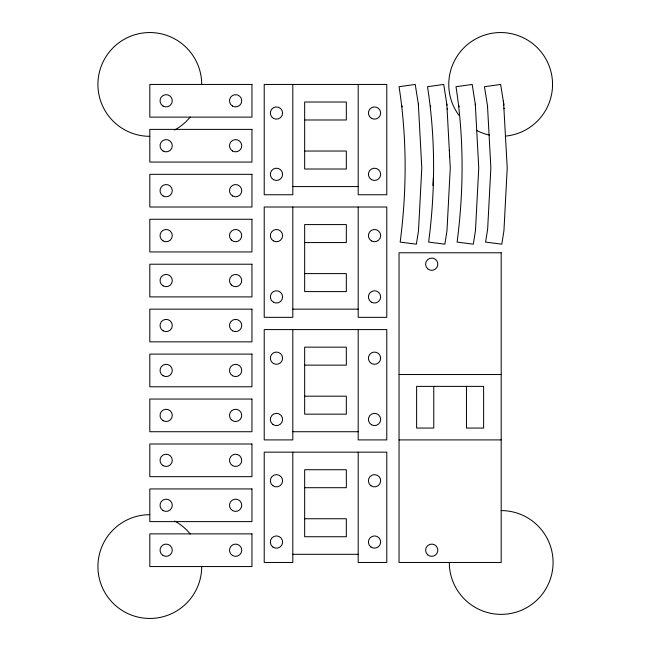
<?xml version="1.0" encoding="UTF-8"?>
<svg xmlns="http://www.w3.org/2000/svg" width="651" height="651" viewBox="0 0 651 651"><rect width="100%" height="100%" fill="white"/><g stroke="black" fill="none" stroke-linecap="round" stroke-linejoin="round"><path stroke-width="0.98" d="M432.939 185.421L433.371 177.267M446.423 234.279L446.521 233.636M304.66 119.987L346.34 119.987L346.34 102.012L304.66 102.012L304.66 169.016L346.34 169.016L346.34 151.04L304.66 151.04M292.812 186.585L358.188 186.585M304.66 242.563L346.34 242.563L346.34 224.579L304.66 224.579L304.66 291.591L346.34 291.591L346.34 273.607L304.66 273.607M292.812 309.16L358.188 309.16M304.66 365.13L346.34 365.13L346.34 347.154L304.66 347.154L304.66 414.158L346.34 414.158L346.34 396.182L304.66 396.182M399.047 374.528L501.189 374.528M292.812 431.727L358.188 431.727M399.047 439.905L501.189 439.905M304.66 487.705L346.34 487.705L346.34 469.729L304.66 469.729L304.66 536.733L346.34 536.733L346.34 518.757L304.66 518.757M292.812 554.302L358.188 554.302M503.304 101.174L503.394 101.711M503.622 103.192L507.227 167.925L503.939 230.714L501.799 244.174L485.581 242.099L487.656 229.006L490.862 167.925L487.501 105.877M503.939 105.145L500.652 84.443L484.466 86.713L487.656 106.854M475.458 105.145L472.178 84.443L455.993 86.713C463.992 137.996 463.821 190.694 457.108 242.099L473.326 244.174L475.458 230.714L478.754 167.925L475.303 104.168M446.985 105.145L443.705 84.443L427.52 86.713C435.511 137.996 435.348 190.694 428.635 242.099L444.853 244.174L446.985 230.714L450.272 167.925L446.83 104.168M418.512 105.145L415.232 84.443L399.047 86.713C407.038 137.996 406.875 190.694 400.162 242.099L416.38 244.174L418.512 230.714L421.799 167.925L418.357 104.168M459.028 105.877L459.191 106.927M430.555 105.877L430.71 106.927M402.082 105.877L402.237 106.927M504.094 108.107L504.126 108.75M447.172 108.75L447.196 109.165M449.345 150.226L449.377 150.796M449.524 153.522L449.54 153.945M449.662 156.248L449.695 156.818M466.458 386.377L466.458 428.057L483.62 428.057L483.62 386.377L416.616 386.377L416.616 428.057L433.769 428.057L433.769 386.377M358.188 84.443L358.188 194.755L386.784 194.755L386.784 84.443L264.216 84.443L264.216 194.755L292.812 194.755L292.812 84.443M358.188 207.01L358.188 317.33L386.784 317.33L386.784 207.01L264.216 207.01L264.216 317.33L292.812 317.33L292.812 207.01M358.188 329.585L358.188 439.905L386.784 439.905L386.784 329.585L264.216 329.585L264.216 439.905L292.812 439.905L292.812 329.585M358.188 452.16L358.188 562.472L386.784 562.472L386.784 452.16L264.216 452.16L264.216 562.472L292.812 562.472L292.812 452.16M201.704 566.557A51.893 51.893 0 0 1 149.811 618.45A51.893 51.893 0 0 1 97.919 566.557A51.893 51.893 0 0 1 149.811 514.672M174.68 521.02A51.893 51.893 0 0 1 190.214 533.999M190.214 117.001A51.893 51.893 0 0 1 174.68 129.98M149.811 136.328A51.893 51.893 0 0 1 97.919 84.443A51.893 51.893 0 0 1 149.811 32.55A51.893 51.893 0 0 1 201.704 84.443M459.118 115.536A51.893 51.893 0 0 1 477.704 37.904A51.893 51.893 0 0 1 550.616 70.414A51.893 51.893 0 0 1 505.282 136.124M489.625 135.139A51.893 51.893 0 0 1 476.605 130.42M501.189 510.587A51.893 51.893 0 0 1 553.081 562.472A51.893 51.893 0 0 1 501.189 614.365A51.893 51.893 0 0 1 449.296 562.472M251.953 84.443L149.811 84.443L149.811 117.123L251.953 117.123L251.953 84.443M251.953 129.386L149.811 129.386L149.811 162.066L251.953 162.066L251.953 129.386M251.953 174.33L149.811 174.33L149.811 207.01L251.953 207.01L251.953 174.33M251.953 219.273L149.811 219.273L149.811 251.953L251.953 251.953L251.953 219.273M501.189 252.775L399.047 252.775L399.047 562.472L501.189 562.472L501.189 252.775M251.953 264.216L149.811 264.216L149.811 296.897L251.953 296.897L251.953 264.216M251.953 309.16L149.811 309.16L149.811 341.84L251.953 341.84L251.953 309.16M251.953 354.103L149.811 354.103L149.811 386.784L251.953 386.784L251.953 354.103M251.953 399.047L149.811 399.047L149.811 431.727L251.953 431.727L251.953 399.047M251.953 443.99L149.811 443.99L149.811 476.67L251.953 476.67L251.953 443.99M251.953 488.934L149.811 488.934L149.811 521.614L251.953 521.614L251.953 488.934M251.953 533.877L149.811 533.877L149.811 566.557L251.953 566.557L251.953 533.877M371.469 118.344A6.128 6.128 0 0 0 380.656 113.038A6.128 6.128 0 0 0 371.469 107.732A6.128 6.128 0 0 0 371.469 118.344M371.469 179.635A6.128 6.128 0 0 0 380.656 174.33A6.128 6.128 0 0 0 371.469 169.016A6.128 6.128 0 0 0 371.469 179.635M273.404 118.344A6.128 6.128 0 0 0 282.599 113.038A6.128 6.128 0 0 0 273.404 107.732A6.128 6.128 0 0 0 273.404 118.344M273.404 179.635A6.128 6.128 0 0 0 282.599 174.33A6.128 6.128 0 0 0 273.404 169.016A6.128 6.128 0 0 0 273.404 179.635M371.469 240.919A6.128 6.128 0 0 0 380.656 235.613A6.128 6.128 0 0 0 371.469 230.308A6.128 6.128 0 0 0 371.469 240.919M371.469 302.21A6.128 6.128 0 0 0 380.656 296.897A6.128 6.128 0 0 0 371.469 291.591A6.128 6.128 0 0 0 371.469 302.21M273.404 240.919A6.128 6.128 0 0 0 282.599 235.613A6.128 6.128 0 0 0 273.404 230.308A6.128 6.128 0 0 0 273.404 240.919M273.404 302.21A6.128 6.128 0 0 0 282.599 296.897A6.128 6.128 0 0 0 273.404 291.591A6.128 6.128 0 0 0 273.404 302.21M371.469 363.494A6.128 6.128 0 0 0 380.656 358.188A6.128 6.128 0 0 0 371.469 352.875A6.128 6.128 0 0 0 371.469 363.494M371.469 424.777A6.128 6.128 0 0 0 380.656 419.472A6.128 6.128 0 0 0 371.469 414.166A6.128 6.128 0 0 0 371.469 424.777M273.404 363.494A6.128 6.128 0 0 0 282.599 358.188A6.128 6.128 0 0 0 273.404 352.875A6.128 6.128 0 0 0 273.404 363.494M272.867 424.428A6.128 6.128 0 0 0 282.567 420.115A6.128 6.128 0 0 0 273.981 413.873A6.128 6.128 0 0 0 272.867 424.428M370.924 485.719A6.128 6.128 0 0 0 380.623 481.398A6.128 6.128 0 0 0 372.038 475.157A6.128 6.128 0 0 0 370.924 485.719M370.924 547.003A6.128 6.128 0 0 0 380.623 542.69A6.128 6.128 0 0 0 372.038 536.448A6.128 6.128 0 0 0 370.924 547.003M272.867 485.719A6.128 6.128 0 0 0 282.567 481.398A6.128 6.128 0 0 0 273.981 475.157A6.128 6.128 0 0 0 272.867 485.719M272.867 547.003A6.128 6.128 0 0 0 282.567 542.69A6.128 6.128 0 0 0 273.981 536.448A6.128 6.128 0 0 0 272.867 547.003M232.545 555.523A6.128 6.128 0 0 0 241.741 550.217A6.128 6.128 0 0 0 232.545 544.911A6.128 6.128 0 0 0 232.545 555.523M163.092 555.523A6.128 6.128 0 0 0 172.287 550.217A6.128 6.128 0 0 0 163.092 544.911A6.128 6.128 0 0 0 163.092 555.523M232.545 510.579A6.128 6.128 0 0 0 241.741 505.274A6.128 6.128 0 0 0 232.545 499.968A6.128 6.128 0 0 0 232.545 510.579M163.092 510.579A6.128 6.128 0 0 0 172.287 505.274A6.128 6.128 0 0 0 163.092 499.968A6.128 6.128 0 0 0 163.092 510.579M232.545 465.636A6.128 6.128 0 0 0 241.741 460.33A6.128 6.128 0 0 0 232.545 455.025A6.128 6.128 0 0 0 232.545 465.636M163.092 465.636A6.128 6.128 0 0 0 172.287 460.33A6.128 6.128 0 0 0 163.092 455.025A6.128 6.128 0 0 0 163.092 465.636M231.276 419.724A6.128 6.128 0 0 0 241.529 416.974A6.128 6.128 0 0 0 234.026 409.471A6.128 6.128 0 0 0 231.276 419.724M163.092 420.692A6.128 6.128 0 0 0 172.287 415.387A6.128 6.128 0 0 0 163.092 410.081A6.128 6.128 0 0 0 163.092 420.692M232.545 375.749A6.128 6.128 0 0 0 241.741 370.443A6.128 6.128 0 0 0 232.545 365.138A6.128 6.128 0 0 0 232.545 375.749M163.092 375.749A6.128 6.128 0 0 0 172.287 370.443A6.128 6.128 0 0 0 163.092 365.138A6.128 6.128 0 0 0 163.092 375.749M232.545 330.806A6.128 6.128 0 0 0 241.741 325.5A6.128 6.128 0 0 0 232.545 320.194A6.128 6.128 0 0 0 232.545 330.806M163.092 330.806A6.128 6.128 0 0 0 172.287 325.5A6.128 6.128 0 0 0 163.092 320.194A6.128 6.128 0 0 0 163.092 330.806M231.276 284.894A6.128 6.128 0 0 0 241.529 282.143A6.128 6.128 0 0 0 234.026 274.641A6.128 6.128 0 0 0 231.276 284.894M163.092 285.862A6.128 6.128 0 0 0 172.287 280.557A6.128 6.128 0 0 0 163.092 275.251A6.128 6.128 0 0 0 163.092 285.862M231.276 239.95A6.128 6.128 0 0 0 241.529 237.2A6.128 6.128 0 0 0 234.026 229.689A6.128 6.128 0 0 0 231.276 239.95M163.092 240.919A6.128 6.128 0 0 0 172.287 235.613A6.128 6.128 0 0 0 163.092 230.308A6.128 6.128 0 0 0 163.092 240.919M232.545 195.975A6.128 6.128 0 0 0 241.741 190.67A6.128 6.128 0 0 0 232.545 185.364A6.128 6.128 0 0 0 232.545 195.975M163.092 195.975A6.128 6.128 0 0 0 172.287 190.67A6.128 6.128 0 0 0 163.092 185.364A6.128 6.128 0 0 0 163.092 195.975M232.545 151.032A6.128 6.128 0 0 0 241.741 145.726A6.128 6.128 0 0 0 232.545 140.421A6.128 6.128 0 0 0 232.545 151.032M163.092 151.032A6.128 6.128 0 0 0 172.287 145.726A6.128 6.128 0 0 0 163.092 140.421A6.128 6.128 0 0 0 163.092 151.032M232.545 106.089A6.128 6.128 0 0 0 241.741 100.783A6.128 6.128 0 0 0 232.545 95.477A6.128 6.128 0 0 0 232.545 106.089M163.092 106.089A6.128 6.128 0 0 0 172.287 100.783A6.128 6.128 0 0 0 163.092 95.477A6.128 6.128 0 0 0 163.092 106.089M427.658 268.79A6.128 6.128 0 0 0 437.732 265.453A6.128 6.128 0 0 0 429.798 258.398A6.128 6.128 0 0 0 427.658 268.79M427.658 554.798A6.128 6.128 0 0 0 437.732 551.454A6.128 6.128 0 0 0 429.798 544.399A6.128 6.128 0 0 0 427.658 554.798"/></g></svg>
